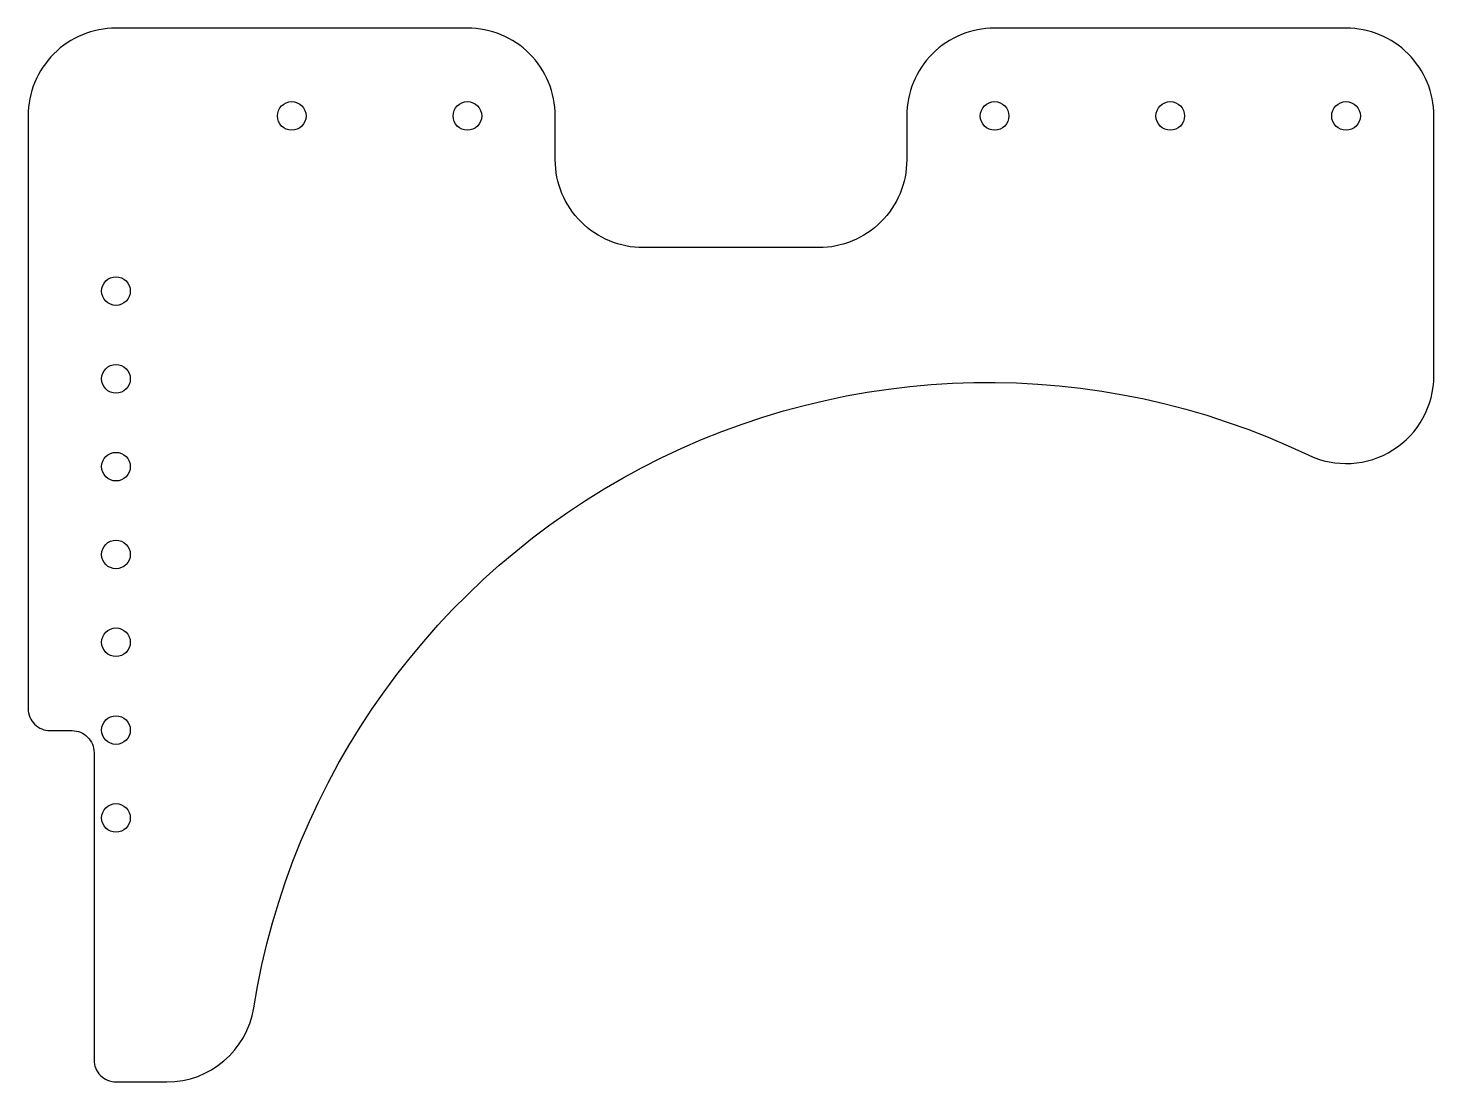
# Model space of a CAD drawing. Header units: inches. Extents: x -4 to 4, y -3 to 3.
import ezdxf

# ---------------------------------------------------------------- set-up
doc = ezdxf.new("R2010")
doc.units = ezdxf.units.IN
doc.header["$MEASUREMENT"] = 0

msp = doc.modelspace()

# ---------------------------------------------------------------- linework, layer by layer
msp.add_lwpolyline([(-3.625, -2.875, 0.414214), (-3.5, -3), (-3.2099, -3, 0.36849), (-2.7161, -2.579, -0.501048), (3.2844, 0.5697, 0.551682), (4, 1.0208), (4, 2.5, 0.414214), (3.5, 3), (1.5, 3, 0.414214), (1, 2.5), (1, 2.25, -0.414214), (0.5, 1.75), (-0.5, 1.75, -0.414214), (-1, 2.25), (-1, 2.5, 0.414214), (-1.5, 3), (-3.5, 3, 0.414214), (-4, 2.5), (-4, -0.875, 0.414214), (-3.875, -1), (-3.75, -1, -0.414214), (-3.625, -1.125)], format="xyb", close=True)
for centre in [(-2.5, 2.5), (-1.5, 2.5), (1.5, 2.5), (2.5, 2.5), (3.5, 2.5), (-3.5, 1.503), (-3.5, 1.003), (-3.5, 0.503), (-3.5, 0.003), (-3.5, -0.497), (-3.5, -0.997), (-3.5, -1.497)]:
    msp.add_circle(centre, 0.0815)

doc.saveas('drawing.dxf')
